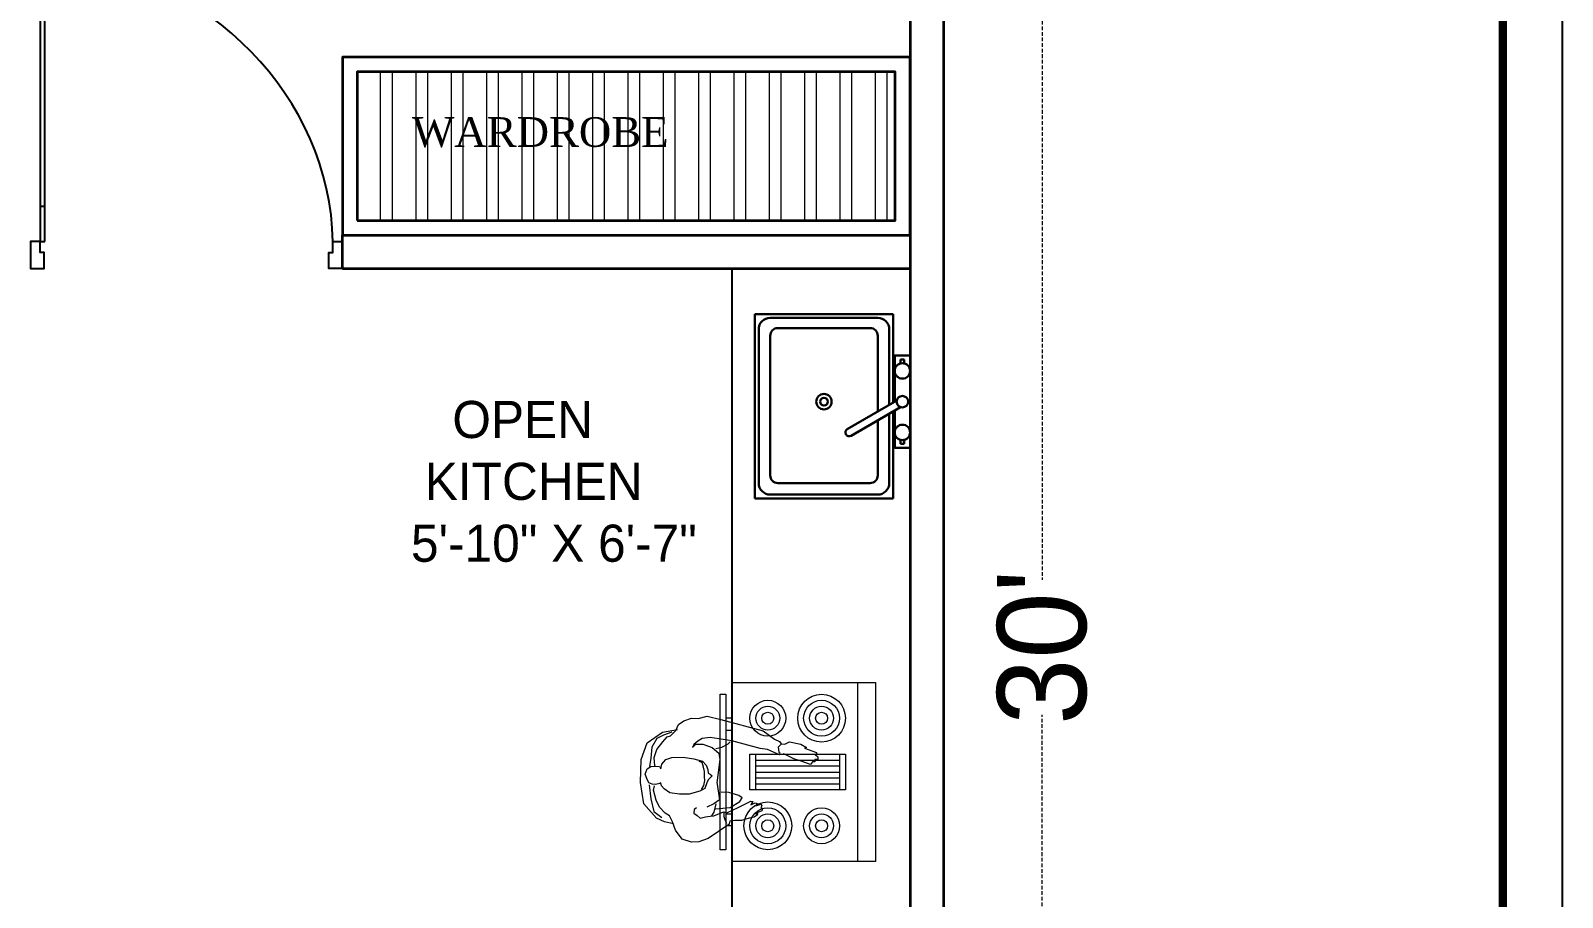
# Model space of a CAD drawing. Header units: millimetres. Extents: x -6808 to 215771, y -89660 to -16303.
# Drawn here: x 104391.2 to 104597.6, y -55796.8 to -55680 of the extents above; entities that cross this region are included whole.
import ezdxf

# ---------------------------------------------------------------- set-up
doc = ezdxf.new("R2010")
doc.units = ezdxf.units.MM
doc.header["$PDMODE"] = 35
doc.linetypes.add('DASHED', pattern=[0.75, 0.5, -0.25])
doc.layers.get('0').update_dxf_attribs({"color": 8})
for name, color, linetype, lineweight in [('_Furniture', 253, 'Continuous', 18), ('dim2', 6, 'Continuous', 20), ('FIXture', 132, 'Continuous', 13), ('FURNITURE 2', 33, 'Continuous', 25), ('furnitures', 12, 'Continuous', 13), ('text', 7, 'Continuous', 25), ('wall', 7, 'Continuous', 35)]:
    doc.layers.add(name, color=color, linetype=linetype, lineweight=lineweight)
doc.layers.add('AR.furniture', color=7, linetype='Continuous', lineweight=35, true_color=0x009e9e)
doc.layers.add('FORMAT', color=7, linetype='Continuous')
doc.layers.add('NET 01', color=8, linetype='Continuous')
doc.styles.add('SAJ', font='eurr____.ttf')
doc.styles.get("Standard").update_dxf_attribs({"font": 'times.ttf'})
doc.dimstyles.new('SAJ', dxfattribs={"dimtxt": 5, "dimasz": 2, "dimexe": 1, "dimexo": 1, "dimgap": 0.09375, "dimtad": 0, "dimdec": 1, "dimzin": 0, "dimdsep": 46, "dimlunit": 4, "dimtxsty": 'SAJ', "dimblk": 'OBLIQUE', "dimcen": 0.125, "dimdle": 0.375, "dimadec": 0, "dimazin": 0, "dimtfac": 1, "dimtdec": 1, "dimtofl": 0, "dimtmove": 0, "dimatfit": 3, "dimldrblk": 'OBLIQUE', "dimfxl": 1, "dimtolj": 1, "dimtzin": 0, "dimlwd": 5, "dimlwe": 5, "dimarcsym": 1})

# ---------------------------------------------------------------- blocks, each defined once
blk = doc.blocks.new('QEWFWE')
at = {"layer": 'NET 01'}
for p, q in [((238503.45, 15011.85), (238503.45, 15015.77)), ((238503.45, 15015.77), (238505.41, 15015.77)), ((238503.98, 15015.77), (238503.98, 15011.85)), ((238503.98, 15011.85), (238503.45, 15011.85)), ((238503.45, 15011.85), (238503.45, 14988.32)), ((238503.98, 14988.32), (238503.98, 15011.85)), ((238503.45, 14988.32), (238503.45, 14984.4)), ((238503.98, 14988.32), (238503.45, 14988.32)), ((238503.98, 14984.4), (238503.98, 14988.32)), ((238503.45, 14984.4), (238503.98, 14984.4))]:
    blk.add_line(p, q, dxfattribs=at)
for points in [[(238503.45, 14984.4), (238502.4, 14984.4), (238502.4, 14981.4), (238503.9, 14981.4), (238503.9, 14982.9), (238503.9, 14983.2), (238503.45, 14983.2)], [(238536.02, 14984.4), (238537.07, 14984.4), (238537.07, 14981.4), (238535.57, 14981.4), (238535.57, 14982.9), (238535.57, 14983.2), (238536.02, 14983.2)]]:
    blk.add_lwpolyline(points, close=True, dxfattribs=at)
blk.add_ellipse((238504.18, 14985.62), major_axis=(-29.27, 13.54), ratio=0.925766, start_param=-2.718612, end_param=-1.204625, dxfattribs=at)
blk = doc.blocks.new('A$C35EA12FA')
at = {"layer": 'furnitures', "ltscale": 1.4}
for p, q in [((3.32, 21.47), (2, 19.51)), ((5.45, 22.2), (3.32, 21.47)), ((8.32, 22.29), (5.45, 22.2)), ((6.59, 21.47), (6.32, 21.01)), ((7.27, 21.69), (6.59, 21.47)), ((7.82, 21.51), (7.27, 21.69)), ((8.36, 21.24), (7.82, 21.51)), ((11, 21.88), (8.32, 22.29)), ((8.54, 20.83), (8.36, 21.24)), ((8.63, 21.19), (10.36, 21.01)), ((12.81, 20.28), (11, 21.88)), ((2, 19.51), (1.64, 17.65)), ((2, 18.33), (2.36, 19.38)), ((2.36, 19.38), (2.77, 20.24)), ((3.23, 19.47), (2.59, 18.92)), ((2.77, 20.24), (3.86, 20.88)), ((4.18, 20.24), (3.23, 19.47)), ((3.86, 20.88), (5.27, 21.01)), ((5.18, 20.56), (4.18, 20.24)), ((6.23, 20.47), (5.18, 20.56)), ((5.27, 21.01), (6.32, 21.15)), ((6, 19.6), (5.45, 19.1)), ((6.59, 19.74), (6, 19.6)), ((6.32, 21.01), (6.27, 20.38)), ((6.27, 20.38), (6.32, 19.92)), ((6.32, 19.92), (6.59, 19.74)), ((8.36, 19.74), (8.45, 19.88)), ((8.73, 19.65), (8.36, 19.74)), ((8.45, 19.88), (8.59, 20.42)), ((8.59, 20.42), (8.54, 20.83)), ((9.27, 20.65), (8.73, 20.51)), ((9.13, 19.33), (8.73, 19.65)), ((9.63, 18.6), (9.13, 19.33)), ((10.54, 20.33), (9.27, 20.65)), ((10.36, 21.01), (11.95, 20.6)), ((11.41, 19.92), (10.54, 20.33)), ((12.18, 19.19), (11.41, 19.92)), ((11.95, 20.6), (12.72, 19.6)), ((13.27, 19.28), (12.81, 20.28)), ((13.5, 18.15), (13.27, 19.28)), ((1.05, 17.51), (0.55, 16.83)), ((1.77, 17.83), (1.05, 17.51)), ((2.45, 18.51), (1.77, 17.83)), ((2.59, 18.92), (2.45, 18.51)), ((5.18, 18.37), (5.14, 16.92)), ((5.45, 19.1), (5.18, 18.37)), ((9.77, 17.37), (9.63, 18.6)), ((9.77, 16.19), (9.77, 17.37)), ((12.5, 18.65), (12.18, 19.19)), ((13.27, 18.28), (12.5, 18.65)), ((14.31, 17.87), (13.27, 18.28)), ((15.45, 17.06), (14.31, 17.87)), ((0.55, 16.83), (0.23, 15.87)), ((0.23, 15.87), (0.27, 15.05)), ((3.14, 15.1), (3.54, 15.6)), ((3.91, 15.74), (3.5, 15.33)), ((3.54, 15.6), (3.91, 15.74)), ((5.14, 16.92), (5.36, 15.6)), ((5.36, 15.6), (5.63, 14.51)), ((9.41, 14.83), (9.77, 16.19)), ((11.5, 15.24), (11.72, 15.55)), ((11.72, 15.55), (12.18, 15.6)), ((12.18, 15.6), (12.45, 15.15)), ((15.81, 15.87), (15.45, 17.06)), ((15.77, 14.96), (15.81, 15.87)), ((0.27, 15.05), (0, 13.92)), ((0, 13.92), (0.41, 12.19)), ((2.68, 13.55), (2.77, 14.55)), ((2.82, 12.46), (2.68, 13.55)), ((2.77, 14.55), (3.14, 15.1)), ((3.5, 15.33), (3.5, 14.46)), ((3.5, 14.46), (3.91, 13.28)), ((5.63, 14.51), (6.13, 14.05)), ((5.82, 14.55), (5.68, 14.92)), ((6.41, 14.37), (5.82, 14.55)), ((6.13, 14.05), (6.68, 13.83)), ((6.95, 14.24), (6.41, 14.37)), ((6.68, 13.83), (7.13, 13.78)), ((7.59, 14.24), (6.95, 14.24)), ((7.13, 13.78), (7.27, 13.51)), ((7.27, 13.51), (7.5, 13.28)), ((7.5, 13.28), (7.73, 13.51)), ((8.09, 14.19), (7.59, 14.24)), ((7.73, 13.51), (8, 13.78)), ((8, 13.78), (8.36, 13.96)), ((8.68, 14.33), (8.09, 14.19)), ((8.36, 13.96), (9.09, 14.19)), ((9.22, 14.6), (8.68, 14.33)), ((9.09, 14.19), (9.41, 14.83)), ((11, 13.05), (11.41, 13.96)), ((12.45, 15.15), (12.81, 14.78)), ((12.54, 13.51), (12.5, 13.05)), ((12.63, 14.1), (12.54, 13.51)), ((12.81, 14.78), (12.63, 14.1)), ((13.62, 11.17), (15.36, 13.78)), ((15.36, 13.78), (15.77, 14.96)), ((0.41, 12.19), (1.82, 6.87)), ((3.09, 10.82), (2.82, 12.46)), ((3.86, 12.05), (3.45, 11.28)), ((4.04, 12.83), (3.86, 12.05)), ((3.91, 13.28), (4.64, 12.46)), ((4.64, 12.46), (5.41, 12.33)), ((5.41, 12.33), (8.36, 12.69)), ((8.28, 12.7), (10.5, 12.37)), ((9.59, 11.19), (9.54, 12.14)), ((10.5, 12.37), (11, 13.05)), ((11, 12.83), (12.04, 13.05)), ((11.63, 12.87), (11.45, 11.01)), ((12.5, 13.05), (12, 11.87)), ((12, 11.87), (12.13, 11.42)), ((12.04, 13.05), (12.5, 13.37)), ((12.13, 11.83), (12.59, 11.83)), ((12.59, 11.83), (13.09, 11.64)), ((13.09, 11.64), (13.45, 11.46)), ((4.04, 7.23), (3.09, 10.82)), ((3.45, 11.28), (3.23, 11.01)), ((9.95, 9.92), (9.59, 11.19)), ((10.27, 9.51), (9.95, 9.92)), ((10.72, 9.82), (10.27, 9.51)), ((11.45, 10), (10.67, 8.41)), ((11.45, 10.01), (10.68, 8.41)), ((11.45, 11.01), (10.72, 9.82)), ((12.13, 11.42), (11.45, 10.01)), ((13.09, 10.42), (13.18, 11.05)), ((13.09, 9.6), (13.09, 10.42)), ((13.18, 11.05), (13.68, 11.19)), ((10.67, 8.41), (10.72, 8.18)), ((10.68, 8.41), (10.72, 8.19)), ((10.72, 8.18), (11.13, 8.41)), ((10.72, 8.19), (11.13, 8.41)), ((11.13, 8.41), (10.86, 7.87)), ((11.13, 8.41), (10.86, 7.87)), ((10.86, 7.87), (10.95, 7.64)), ((10.86, 7.87), (10.95, 7.64)), ((10.95, 7.64), (11.27, 7.78)), ((10.95, 7.64), (11.27, 7.77)), ((11.27, 7.78), (11.04, 7.19)), ((11.27, 7.77), (11.04, 7.18)), ((12.26, 8), (11.83, 7)), ((12.27, 8.05), (12.22, 7.55)), ((12.45, 7.69), (12.68, 8)), ((12.68, 8), (12.81, 8.64)), ((12.81, 8.64), (13.09, 9.6)), ((1.82, 6.87), (2.86, 5.46)), ((4.18, 6.32), (4.04, 7.23)), ((4.86, 4.82), (4.18, 6.32)), ((11.04, 7.18), (11.27, 7.05)), ((11.27, 7.05), (11.49, 7.14)), ((11.49, 7.14), (11.54, 6.96)), ((11.54, 6.96), (11.86, 7)), ((12.22, 7.55), (12.45, 7.69)), ((2.86, 5.46), (3.18, 4.82)), ((3.18, 4.82), (3.45, 4.59)), ((3.5, 4.14), (3.23, 3.55)), ((3.45, 4.59), (3.5, 4.14)), ((3.54, 4.64), (3.86, 4.96)), ((3.86, 4.96), (4.5, 4.91)), ((4.5, 4.91), (4.64, 4.73)), ((4.73, 4.28), (4.82, 4.46)), ((5.36, 3), (4.73, 4.28)), ((4.82, 4.46), (4.86, 4.82)), ((3.23, 3.55), (3.5, 2.14)), ((3.5, 2.14), (3.91, 1.41)), ((5.63, 2.09), (5.36, 3)), ((6.04, 0.91), (5.63, 2.09)), ((3.91, 1.41), (4, 1.68)), ((4, 1.68), (4.54, 0.18)), ((4.54, 0.18), (4.73, 0.14)), ((4.73, 0.14), (4.82, 0.32)), ((4.82, 0.32), (5.09, 0)), ((5.09, 0), (5.45, 0)), ((5.45, 0.36), (5.73, 0.36)), ((5.45, 0), (5.45, 0.36)), ((5.73, 0.68), (6.04, 0.91)), ((5.73, 0.36), (5.73, 0.68))]:
    blk.add_line(p, q, dxfattribs=at)
blk = doc.blocks.new('A$C59C60163')
at = {"layer": 'FIXture'}
for p, q in [((61.7, 0), (61.7, 617.2)), ((493.8, 493.8), (514.4, 493.8)), ((514.4, 452.6), (493.8, 452.6)), ((123.4, 246.9), (123.4, 370.3)), ((411.5, 370.3), (411.5, 246.9)), ((411.5, 349.8), (123.4, 349.8)), ((123.4, 329.2), (411.5, 329.2)), ((411.5, 308.6), (123.4, 308.6)), ((123.4, 288), (411.5, 288)), ((411.5, 267.5), (123.4, 267.5)), ((514.4, 164.6), (493.8, 164.6)), ((493.8, 123.4), (514.4, 123.4))]:
    blk.add_line(p, q, dxfattribs=at)
for points in [[(493.8, 0), (0, 0), (0, 617.2), (493.8, 617.2)], [(534.9, 41.1), (514.4, 41.1), (514.4, 576.1), (534.9, 576.1)], [(432.1, 246.9), (102.9, 246.9), (102.9, 370.3), (432.1, 370.3)]]:
    blk.add_lwpolyline(points, close=True, dxfattribs=at)
for centre, radius in [((185.2, 493.8), 61.7), ((185.2, 493.8), 41.1), ((370.3, 493.8), 82.3), ((370.3, 493.8), 61.7), ((370.3, 493.8), 41.1), ((185.2, 493.8), 20.6), ((370.3, 493.8), 20.6), ((185.2, 123.4), 82.3), ((185.2, 123.4), 61.7), ((185.2, 123.4), 41.1), ((370.3, 123.4), 61.7), ((370.3, 123.4), 41.1), ((185.2, 123.4), 20.6), ((370.3, 123.4), 20.6)]:
    blk.add_circle(centre, radius, dxfattribs=at)
blk = doc.blocks.new('A$C22B204D2')
at = {"layer": '_Furniture', "color": 2, "xscale": 1.071547591360284, "yscale": 1.071547591360284, "zscale": 1.071547591360284}
blk.add_blockref('A$C35EA12FA', (4.57, 9.37), dxfattribs=at)
at = {"layer": 'FIXture', "xscale": -0.0391304348595441, "yscale": 0.0391304348595441, "zscale": 0.0391304348595441, "rotation": 270}
blk.add_blockref('A$C59C60163', (0, 1.61), dxfattribs=at)
blk = doc.blocks.new('efve')
at = {"layer": 'AR.furniture', "lineweight": 30, "ltscale": 5}
for p, q in [((-7.34, 17.59), (-7.34, -6.41)), ((10.66, 17.59), (-7.34, 17.59)), ((10.66, 6.27), (10.66, 17.59)), ((12.12, 10.49), (11.62, 10.49)), ((11.62, 10.49), (11.62, 9.93)), ((12.12, 9.93), (12.12, 10.49)), ((11.13, 4.84), (4.69, 8.56)), ((5.19, 9.42), (11.63, 5.71)), ((10.66, 2.23), (10.66, 5.11)), ((10.66, -6.41), (10.66, 2.23)), ((11.62, -0.51), (11.62, 0.05)), ((12.12, 0.05), (12.12, -0.51)), ((12.12, -0.51), (11.62, -0.51)), ((7.66, -4.59), (-4.34, -4.59)), ((10.66, -6.41), (-7.34, -6.41)), ((-7.34, -6.41), (10.66, -6.41))]:
    blk.add_line(p, q, dxfattribs=at)
for points in [[(8.66, 17.09), (-5.34, 17.09)], [(-6.84, 15.59), (-6.84, -4.41)], [(-5.34, 14.59), (-5.34, -3.59)], [(7.66, 15.59), (-4.34, 15.59)], [(8.66, 7.42), (8.66, 14.59)], [(10.16, 6.56), (10.16, 15.59)], [(10.87, 10.99), (10.87, 6.14)], [(10.87, 4.99), (10.87, -1.01), (12.87, -1.01), (12.87, 10.99), (10.87, 10.99), (10.87, 6.14)], [(8.66, -1.74), (8.66, 6.27)], [(8.66, -3.59), (8.66, 6.27)], [(10.16, -4.41), (10.16, 5.4)], [(10.16, 2.52), (10.16, 5.4)], [(-5.34, -5.91), (8.66, -5.91)]]:
    blk.add_lwpolyline(points, dxfattribs=at)
for centre, radius in [((11.87, 8.99), 1), ((1.66, 4.99), 1), ((1.66, 4.99), 0.5), ((11.87, 4.99), 0.75), ((11.87, 0.99), 1)]:
    blk.add_circle(centre, radius, dxfattribs=at)
for centre, radius, start, end in [((-5.34, 15.59), 1.5, 90, 180), ((8.66, 15.59), 1.5, 0, 90), ((-4.34, 14.59), 1, 90, 180), ((7.66, 14.59), 1, 0, 90), ((4.94, 8.99), 0.5, 60, 240), ((-4.34, -3.59), 1, 180, 270), ((7.66, -3.59), 1, 270, 0), ((-5.34, -4.41), 1.5, 180, 270), ((8.66, -4.41), 1.5, 270, 0)]:
    blk.add_arc(centre, radius, start, end, dxfattribs=at)
blk = doc.blocks.new('_Oblique')
at = {"color": 0, "linetype": 'ByBlock', "lineweight": -2}
blk.add_line((-0.5, -0.5), (0.5, 0.5), dxfattribs=at)
blk = doc.blocks.new('*D2141')
at = {"layer": 'Defpoints', "color": 0, "transparency": 16777216}
for p in [(104514.18, -55583.09), (104527.49, -55583.09), (104514.18, -55943.09)]:
    blk.add_point(p, dxfattribs=at)
at = {"layer": 'dim2', "color": 0, "linetype": 'DASHED', "lineweight": 5, "transparency": 16777216}
for p, q in [((104515.18, -55583.09), (104528.49, -55583.09)), ((104527.49, -55582.71), (104527.49, -55753.99)), ((104527.49, -55943.46), (104527.49, -55772.18)), ((104515.18, -55943.09), (104528.49, -55943.09))]:
    blk.add_line(p, q, dxfattribs=at)
at = {"layer": 'dim2', "color": 0, "lineweight": 5, "transparency": 16777216, "xscale": 2, "yscale": 2, "zscale": 2}
for p, rotation in [((104527.49, -55583.09), 90), ((104527.49, -55943.09), 270)]:
    blk.add_blockref('_Oblique', p, dxfattribs=dict(at, rotation=rotation))
at = {"layer": 'dim2', "color": 0, "transparency": 16777216, "insert": (104527.49, -55763.09), "char_height": 12, "attachment_point": 5, "rotation": 90, "style": 'SAJ'}
blk.add_mtext("\\A1;30'", dxfattribs=at)

msp = doc.modelspace()

# ---------------------------------------------------------------- hatches: boundary and pattern name
at = {"layer": 'AR.furniture', "lineweight": 5}
h = msp.add_hatch(dxfattribs=at)
h.set_pattern_fill('ANSI32', color=256, scale=0.5, angle=45, style=0)
h.set_pattern_definition([(90, (2935.1754, -9585.544), (-4.7625, 4e-15), []), (90, (2936.763, -9583.9567), (-4.7625, 4e-15), [])])
h.paths.add_polyline_path([(104435.177, -55685.585), (104435.177, -55705.585), (104507.677, -55705.585), (104507.677, -55685.585)])

# ---------------------------------------------------------------- linework, layer by layer
msp.add_line((104485.677, -55712.085), (104485.677, -55801.585))
at = {"layer": 'AR.furniture'}
for points in [[(104433.177, -55707.585), (104509.677, -55707.585), (104509.677, -55683.585), (104433.177, -55683.585)], [(104435.177, -55705.585), (104507.677, -55705.585), (104507.677, -55685.585), (104435.177, -55685.585)]]:
    msp.add_lwpolyline(points, close=True, dxfattribs=at)
at = {"layer": 'FORMAT', "color": 0}
msp.add_lwpolyline([(104215.651, -55546.775), (104215.651, -56089.1), (104597.569, -56089.1), (104597.569, -55546.775)], close=True, dxfattribs=at)
msp.add_lwpolyline([(104215.651, -55546.775), (104215.651, -56089.1), (104597.569, -56089.1), (104597.569, -55546.775)], close=True, dxfattribs=at)
at = {"layer": 'FORMAT', "color": 0, "const_width": 1.12}
msp.add_lwpolyline([(104223.689, -55554.813), (104223.689, -56081.061), (104589.531, -56081.061), (104589.531, -55554.813)], close=True, dxfattribs=at)
msp.add_lwpolyline([(104223.689, -55554.813), (104223.689, -56081.061), (104589.531, -56081.061), (104589.531, -55554.813)], close=True, dxfattribs=at)
at = {"layer": 'wall', "color": 1}
for p, q in [((104514.177, -55583.085), (104514.177, -55943.085)), ((104509.677, -55587.585), (104509.677, -55943.085)), ((104433.177, -55707.585), (104509.677, -55707.585)), ((104433.177, -55712.085), (104433.177, -55707.585)), ((104433.177, -55712.085), (104509.677, -55712.085))]:
    msp.add_line(p, q, dxfattribs=at)

# ---------------------------------------------------------------- block references
at = {"linetype": 'ByBlock', "lineweight": 20, "xscale": 1.211467555345734, "yscale": 1.211467555345734, "zscale": 1.211467555345734}
msp.add_blockref('QEWFWE', (-184546.739, -73861.56), dxfattribs=at)
at = {"layer": 'AR.furniture', "lineweight": 30, "xscale": -1.034979059331817, "yscale": 1.034979059244506, "zscale": 1.034979059278655, "rotation": 180}
msp.add_blockref('efve', (104496.356, -55724.838), dxfattribs=at)
at = {"layer": 'FURNITURE 2', "ltscale": 0.5, "extrusion": (0, 0, -1), "zscale": -1, "rotation": 270}
msp.add_blockref('A$C22B204D2', (-104506.609, -55767.818), dxfattribs=at)

# ---------------------------------------------------------------- texts
at = {"linetype": 'ByBlock', "lineweight": 20, "insert": (104459.852, -55691.676), "char_height": 4, "width": 11.03232, "attachment_point": 2}
msp.add_mtext('WARDROBE', dxfattribs=at)
at = {"layer": 'text', "ltscale": 2, "insert": (104442.428, -55729.902), "char_height": 5, "width": 244.74508, "attachment_point": 1, "style": 'SAJ'}
msp.add_mtext('\\A1;{\\fCentury Gothic|b0|i0|c0|p34;   OPEN\\P KITCHEN\\P5\'-10" X 6\'-7"}', dxfattribs=at)

# ---------------------------------------------------------------- dimensions: what is measured, and where the dimension line sits
at = {"layer": 'dim2'}
dim = msp.add_aligned_dim(p1=(104514.177, -55943.085), p2=(104514.177, -55583.085), distance=-13.311, dimstyle='SAJ', override={"dimtxt": 12}, dxfattribs=at)
dim.commit()
dim.dimension.update_dxf_attribs({"geometry": '*D2141', "text_midpoint": (104527.488, -55763.085)})

doc.saveas('drawing.dxf')
